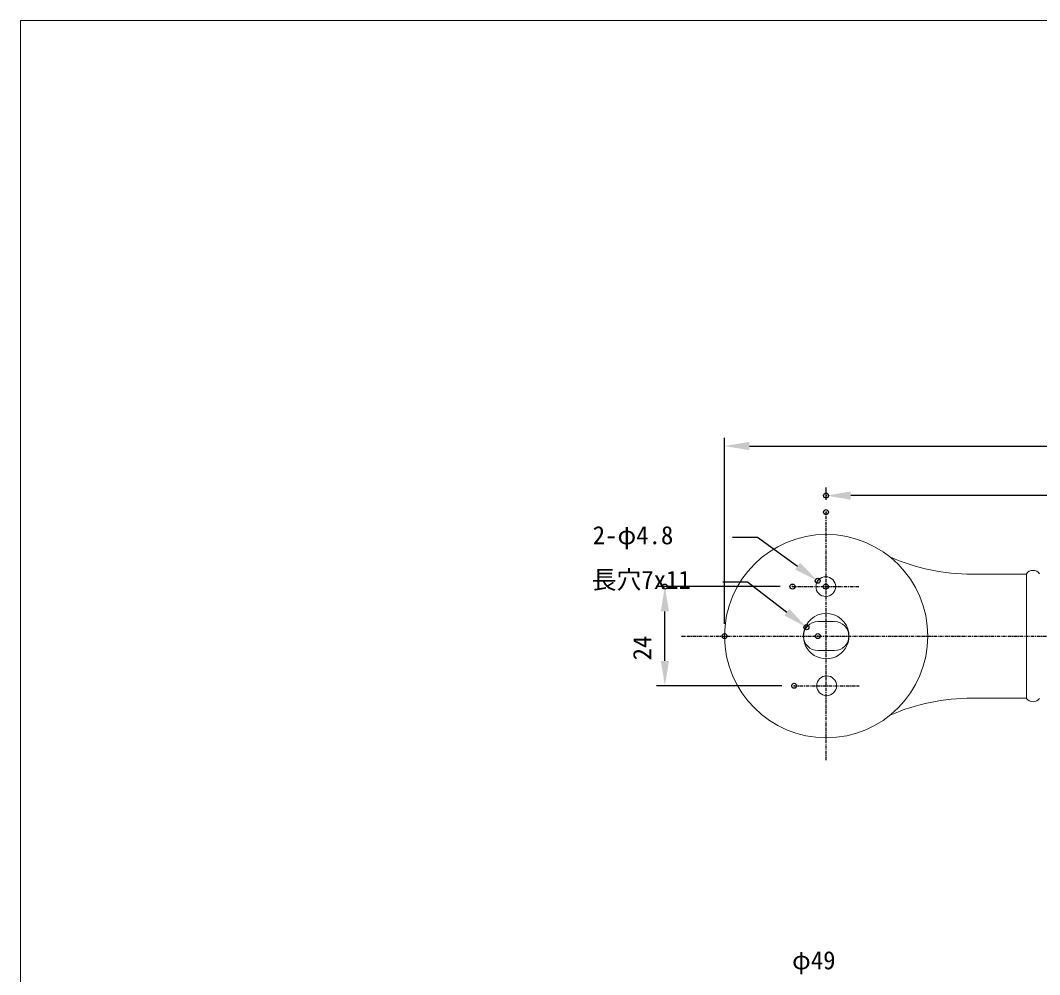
# Model space of a CAD drawing. Units: millimetres on the paper. Extents: x -203 to 203, y -143 to 143.
# Drawn here: x -198 to -74.7, y 22.5 to 138 of the extents above; entities that cross this region are included whole.
import ezdxf
from ezdxf.enums import TextEntityAlignment as Align

# ---------------------------------------------------------------- set-up
doc = ezdxf.new("R2010")
doc.units = ezdxf.units.MM
doc.header["$PDMODE"] = 32
doc.header["$PDSIZE"] = 0.6
doc.linetypes.add('USER1', pattern=[0.629921, 0.393701, -0.07874, 0.07874, -0.07874])
for name, color, linetype, lineweight in [('0-1_DIMENSION_LINES$02_DIMENSI', 7, 'Continuous', 25), ('0-3_DIMENSION_LINES$01_CENTER_', 7, 'USER1', 25), ('0-4_DIMENSION_LINES$03_LINES', 7, 'Continuous', 18), ('0-8_図面_FORMAT$01_WAKU$OUT_LINE', 6, 'Continuous', 18)]:
    doc.layers.add(name, color=color, linetype=linetype, lineweight=lineweight)
doc.layers.add('0-2_DEFPOINTS', color=7, linetype='Continuous')
doc.styles.add('ＭＳ ゴシック', font='')
doc.styles.get('ＭＳ ゴシック').set_extended_font_data('MS Gothic')

# ---------------------------------------------------------------- blocks, each defined once
blk = doc.blocks.new('D5')
at = {"layer": '0-1_DIMENSION_LINES$02_DIMENSI'}
blk.add_lwpolyline([(176.006, 406.117), (182.006, 406.117), (191.516, 398.799)], dxfattribs=at)
blk.add_solid([(190.906, 398.006), (192.125, 399.591), (196.27, 395.14)], dxfattribs=at)
at = {"layer": '0-2_DEFPOINTS'}
for p in [(196.27, 395.14), (199.044, 393.005)]:
    blk.add_point(p, dxfattribs=at)
at = {"layer": '0-1_DIMENSION_LINES$02_DIMENSI', "style": 'ＭＳ ゴシック'}
blk.add_text('長穴7x11', height=4.399, dxfattribs=at).set_placement((144.292, 403.117), align=Align.BOTTOM_LEFT)
blk = doc.blocks.new('D6')
at = {"layer": '0-1_DIMENSION_LINES$02_DIMENSI'}
for p, q in [((201, 426), (201, 429)), ((595, 427), (207, 427)), ((601, 426), (601, 429))]:
    blk.add_line(p, q, dxfattribs=at)
for points in [[(207, 428), (207, 426), (201, 427)], [(595, 426), (595, 428), (601, 427)]]:
    blk.add_solid(points, dxfattribs=at)
at = {"layer": '0-2_DEFPOINTS'}
for p in [(201, 427), (201, 423), (601, 423)]:
    blk.add_point(p, dxfattribs=at)
at = {"layer": '0-1_DIMENSION_LINES$02_DIMENSI', "style": 'ＭＳ ゴシック'}
blk.add_text('400', height=4.399, dxfattribs=at).set_placement((392.429, 429), align=Align.BOTTOM_LEFT)
blk = doc.blocks.new('D7')
at = {"layer": '0-1_DIMENSION_LINES$02_DIMENSI'}
for p, q in [((176.444, 396.005), (176.444, 441)), ((625.556, 396), (625.556, 441)), ((182.444, 439), (619.556, 439))]:
    blk.add_line(p, q, dxfattribs=at)
for points in [[(182.444, 440), (182.444, 438), (176.444, 439)], [(619.556, 438), (619.556, 440), (625.556, 439)]]:
    blk.add_solid(points, dxfattribs=at)
at = {"layer": '0-2_DEFPOINTS'}
for p in [(625.556, 439), (176.444, 393.005), (625.556, 393)]:
    blk.add_point(p, dxfattribs=at)
at = {"layer": '0-1_DIMENSION_LINES$02_DIMENSI', "style": 'ＭＳ ゴシック'}
blk.add_text('449', height=4.399, dxfattribs=at).set_placement((392.571, 441), align=Align.BOTTOM_LEFT)
blk = doc.blocks.new('D10')
at = {"layer": '0-1_DIMENSION_LINES$02_DIMENSI'}
for p, q in [((189.872, 404.983), (160, 404.983)), ((162, 386.984), (162, 398.983)), ((190.305, 380.984), (160, 380.984))]:
    blk.add_line(p, q, dxfattribs=at)
for points in [[(163, 398.983), (161, 398.983), (162, 404.983)], [(161, 386.984), (163, 386.984), (162, 380.984)]]:
    blk.add_solid(points, dxfattribs=at)
at = {"layer": '0-2_DEFPOINTS'}
for p in [(162, 404.983), (192.872, 404.983), (193.305, 380.984)]:
    blk.add_point(p, dxfattribs=at)
at = {"layer": '0-1_DIMENSION_LINES$02_DIMENSI', "style": 'ＭＳ ゴシック'}
blk.add_text('24', height=4.399, rotation=90, dxfattribs=at).set_placement((160, 387.126), align=Align.BOTTOM_LEFT)

msp = doc.modelspace()

# ---------------------------------------------------------------- linework, layer by layer
at = {"layer": '0-1_DIMENSION_LINES$02_DIMENSI'}
msp.add_lwpolyline([(-111.8, 75.464), (-108.8, 75.464), (-103.937, 71.951)], dxfattribs=at)
for p in [(-101.505, 70.194), (-100.532, 69.492)]:
    msp.add_point(p, dxfattribs=at)
msp.add_solid([(-104.229, 71.545), (-103.644, 72.356), (-101.505, 70.194)], dxfattribs=at)
at = {"layer": '0-3_DIMENSION_LINES$01_CENTER_'}
for p, q in [((-100.5, 48.5), (-100.5, 78.5)), ((-104.564, 69.492), (-96.5, 69.492)), ((-118, 63.5), (117, 63.5)), ((-104.347, 57.492), (-96.5, 57.492))]:
    msp.add_line(p, q, dxfattribs=at)
at = {"layer": '0-4_DIMENSION_LINES$03_LINES'}
for p, q in [((-76.25, 71), (-82.815, 71)), ((-76.25, 55.95), (-76.25, 71.05)), ((-101.478, 65.253), (-99.478, 65.253)), ((-101.478, 61.753), (-99.478, 61.753)), ((-76.25, 56), (-82.815, 56))]:
    msp.add_line(p, q, dxfattribs=at)
for centre, radius in [((-100.478, 63.503), 12.3), ((-100.532, 69.492), 1.2), ((-100.424, 57.492), 1.2)]:
    msp.add_circle(centre, radius, dxfattribs=at)
for centre, radius, start, end in [((-82.815, 96), 25, 246.67183, 270), ((-75.45, 70.45), 1, 36.8699, 143.1301), ((-100.478, 63.503), 2.75, 8.35473, 172.67977), ((-101.478, 63.503), 1.75, 90, 270), ((-99.478, 63.503), 1.75, 270, 90), ((-100.478, 63.503), 2.75, 172.67977, 8.35473), ((-82.815, 31), 25, 90, 113.36393), ((-75.45, 56.55), 1, 216.8699, 323.1301)]:
    msp.add_arc(centre, radius, start, end, dxfattribs=at)
at = {"layer": '0-8_図面_FORMAT$01_WAKU$OUT_LINE'}
msp.add_lwpolyline([(-198, -138), (198, -138), (198, 138), (-198, 138)], close=True, dxfattribs=at)

# ---------------------------------------------------------------- block references
at = {"layer": '0-1_DIMENSION_LINES$02_DIMENSI', "xscale": 0.5, "yscale": 0.5}
for name in ['D7', 'D6', 'D5', 'D10']:
    msp.add_blockref(name, (-201, -133), dxfattribs=at)

# ---------------------------------------------------------------- texts
at = {"layer": '0-1_DIMENSION_LINES$02_DIMENSI', "style": 'ＭＳ ゴシック'}
for s, p in [('2-φ4.8', (-128.734, 73.953)), ('φ49', (-104.613, 22.525))]:
    msp.add_text(s, height=2.199, dxfattribs=at).set_placement(p, align=Align.BOTTOM_LEFT)

doc.saveas('drawing.dxf')
